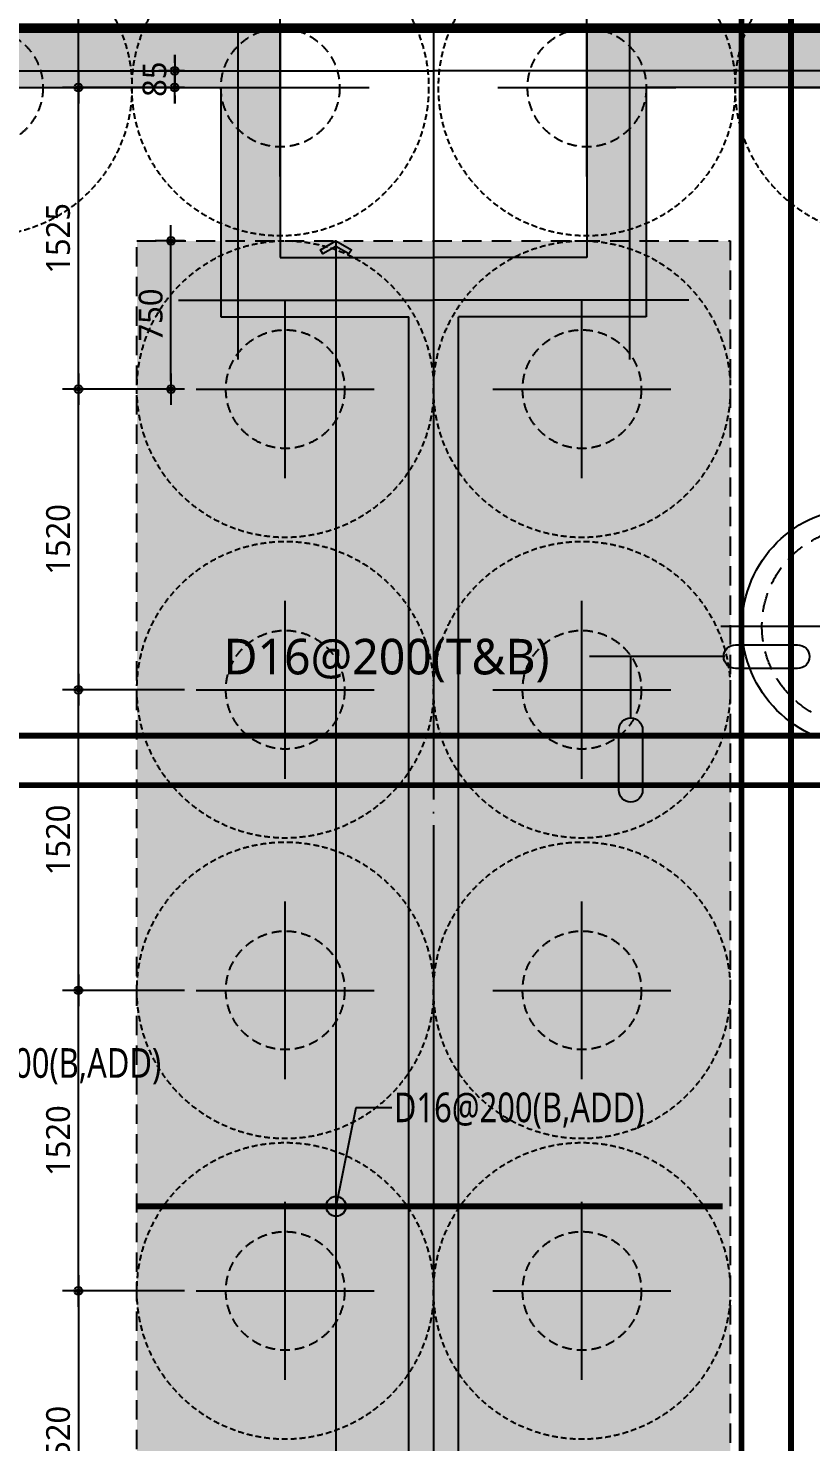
# Model space of a CAD drawing. Header units: millimetres. Extents: x 262481 to 2519995, y -394348 to 364571.
# Drawn here: x 550795 to 554751, y -72034 to -64887 of the extents above; entities that cross this region are included whole.
import ezdxf
from ezdxf.enums import TextEntityAlignment as Align
from ezdxf.xclip import XClip

# ---------------------------------------------------------------- set-up
doc = ezdxf.new("R2010")
doc.units = ezdxf.units.MM
doc.header["$LTSCALE"] = 65
doc.header["$XCLIPFRAME"] = 0
for name, pattern in [('HID', [2.5, 2, -0.5]), ('HID2', [7.5, 6, -1.5]), ('XS-기초$0$CEN', [62, 60, -1, 0, -1]), ('XS-기초$0$HID', [2.3, 1.5, -0.8])]:
    doc.linetypes.add(name, pattern=pattern)
doc.layers.get('Defpoints').update_dxf_attribs({"color": 145})
for name, color, linetype in [('BAR-B', 2, 'HID2'), ('BAR-T', 2, 'Continuous'), ('DIM', 7, 'Continuous'), ('DOT', 3, 'Continuous'), ('LEADER', 7, 'Continuous'), ('T', 1, 'Continuous'), ('XS-기초$0$252', 252, 'Continuous'), ('XS-기초$0$CEN', 1, 'XS-기초$0$CEN'), ('XS-기초$0$PILE', 3, 'XS-기초$0$HID'), ('XS-기초$0$WALL', 11, 'Continuous'), ('XS-기초$0$보강구간', 6, 'XS-기초$0$HID'), ('XS-기초$0$집수정-주동', 21, 'Continuous'), ('철근변경선', 1, 'HID')]:
    doc.layers.add(name, color=color, linetype=linetype)
doc.layers.add('TEXT', color=3, linetype='Continuous', lineweight=9)
doc.layers.add('XS-기초$0$DEFPOINT', color=144, linetype='Continuous', plot=False)
doc.styles.add('맑은고딕', font='malgun.ttf')
doc.dimstyles.new('DIM_40', dxfattribs={"dimscale": 40, "dimtxt": 3, "dimasz": 1, "dimexe": 2, "dimexo": 1.5, "dimgap": 1, "dimtad": 1, "dimdec": 0, "dimzin": 0, "dimdsep": 46, "dimtxsty": '맑은고딕', "dimblk1": 'DIMDOT', "dimblk2": 'DIMDOT', "dimsah": 1, "dimcen": 0.09, "dimdle": 2, "dimclrd": 7, "dimclre": 7, "dimclrt": 6, "dimadec": 0, "dimazin": 0, "dimtfac": 1, "dimtdec": 0, "dimtix": 1, "dimtmove": 2, "dimatfit": 3, "dimldrblk": 'DIMDOT', "dimfxl": 0, "dimtolj": 1, "dimtzin": 0, "dimarcsym": 0})

# ---------------------------------------------------------------- blocks, each defined once
blk = doc.blocks.new('XS-기초$0$집수정-주동')
at = {"layer": 'XS-기초$0$집수정-주동'}
for p, q in [((0, 707.1), (0, -707.1)), ((707.1, 0), (-707.1, 0))]:
    blk.add_line(p, q, dxfattribs=at)
blk.add_circle((0, 0), 600, dxfattribs=at)
at = {"layer": 'XS-기초$0$집수정-주동', "linetype": 'XS-기초$0$HID'}
blk.add_circle((0, 0), 500, dxfattribs=at)
blk = doc.blocks.new('XS-기초$0$PILE-600')
at = {"layer": 'XS-기초$0$DEFPOINT', "color": 173, "linetype": 'XS-기초$0$HID', "ltscale": 0.3}
blk.add_circle((0, 0), 750, dxfattribs=at)
at = {"layer": 'XS-기초$0$PILE', "linetype": 'Continuous'}
for p, q in [((0, -450), (0, 450)), ((-450, 0), (450, 0))]:
    blk.add_line(p, q, dxfattribs=at)
at = {"layer": 'XS-기초$0$PILE', "ltscale": 0.5}
blk.add_circle((0, 0), 300, dxfattribs=at)
blk = doc.blocks.new('XS-기초$0$A$C762E058C')
at = {"layer": 'XS-기초$0$252'}
h = blk.add_hatch(color=256, dxfattribs=at)
h.dxf.hatch_style = 1
h.paths.add_polyline_path([(124805, -55785), (124805, -55985), (123925, -55985), (123925, -56285), (125305, -56285), (125305, -57445), (126255, -57445), (126255, -63825), (124900, -63825), (124900, -64125), (125200, -64125), (125200, -64625), (125700, -64625), (125700, -64125), (126255, -64125), (126255, -65410), (126505, -65410), (126505, -64125), (127860, -64125), (127860, -63825), (126505, -63825), (126505, -57445), (127455, -57445), (127455, -56285), (128835, -56285), (128835, -55985), (127155, -55985), (127155, -57145), (126380, -57145), (125605, -57145), (125605, -55985), (125605, -55785)])
h.paths.add_polyline_path([(106100, -55300), (105300, -55300), (105300, -55800), (106100, -55800)])
h.paths.add_polyline_path([(105600, -63900), (105800, -63900), (105800, -65410), (106100, -65410), (106100, -64125), (107400, -64125), (107400, -63825), (106100, -63825), (106100, -60730), (109280, -60730), (109280, -60480), (106100, -60480), (106100, -56285), (106915, -56285), (106915, -55985), (105800, -55985), (105800, -63100), (105600, -63100)])
h.paths.add_polyline_path([(133680, -63250), (133480, -63250), (133480, -55950), (133680, -55950), (133680, -55150), (133480, -55150), (133480, -54495), (133180, -54495), (133180, -55985), (132365, -55985), (132365, -56285), (133180, -56285), (133180, -60480), (130000, -60480), (130000, -60730), (133180, -60730), (133180, -63825), (131880, -63825), (131880, -64125), (133180, -64125), (133180, -65410), (133480, -65410), (133480, -64050), (133680, -64050)])
h.paths.add_polyline_path([(117700, -64625), (117700, -63825), (117200, -63825), (117200, -64625)], flags=17)
h.paths.add_polyline_path([(109700, -63825), (109200, -63825), (108910, -63825), (108910, -64125), (109200, -64125), (109200, -64625), (109700, -64625)])
h.paths.add_polyline_path([(124075, -54635), (124375, -54635), (124375, -46185), (117850, -46185), (117850, -45985), (117050, -45985), (117050, -46185), (116075, -46185), (116075, -46485), (116525, -46485), (116525, -49385), (116825, -49385), (116825, -46485), (121375, -46485), (121375, -49085), (117935, -49085), (117935, -49385), (121850, -49385), (121850, -49085), (121675, -49085), (121675, -46485), (124075, -46485), (124075, -49085), (123420, -49085), (123420, -49385), (124075, -49385), (124075, -51585), (123475, -51585), (123475, -51885), (124075, -51885), (124075, -54185), (119175, -54185), (119175, -51885), (119875, -51885), (119875, -51585), (118875, -51585), (118875, -54185), (116525, -54185), (116525, -54485), (124075, -54485)])
h.paths.add_polyline_path([(120965, -51885), (122285, -51885), (122285, -51585), (120965, -51585)], flags=17)
h.paths.add_polyline_path([(114725, -53185), (113725, -53185), (113725, -53885), (110505, -53885), (110505, -53185), (109505, -53185), (109505, -53885), (108085, -53885), (108085, -53185), (107085, -53185), (107085, -53885), (105800, -53885), (105800, -54185), (114725, -54185)])
h.paths.add_polyline_path([(113025, -65410), (112775, -65410), (112775, -64125), (111420, -64125), (111420, -63825), (112775, -63825), (112775, -57445), (111825, -57445), (111825, -56285), (110445, -56285), (110445, -55985), (112125, -55985), (112125, -57145), (112900, -57145), (113675, -57145), (113675, -55985), (115355, -55985), (115355, -56285), (113975, -56285), (113975, -57445), (113025, -57445), (113025, -63825), (114380, -63825), (114380, -64125), (113025, -64125)])
h.paths.add_polyline_path([(119765, -65410), (119515, -65410), (119515, -64125), (118400, -64125), (118400, -63825), (119515, -63825), (119515, -60730), (116520, -60730), (116520, -60480), (119515, -60480), (119515, -56285), (118885, -56285), (118885, -55985), (119640, -55985), (120395, -55985), (120395, -56285), (119765, -56285), (119765, -60480), (122760, -60480), (122760, -60730), (119765, -60730), (119765, -63825), (120880, -63825), (120880, -64125), (119765, -64125)])
h.paths.add_polyline_path([(122390, -64125), (122390, -63825), (122790, -63825), (122790, -64125)])
h.paths.add_polyline_path([(122510, -63125), (122760, -63125), (122760, -61590), (122510, -61590)], flags=17)
h.paths.add_polyline_path([(122510, -56985), (122760, -56985), (122760, -57815), (122510, -57815)], flags=17)
h.paths.add_polyline_path([(121905, -56285), (122705, -56285), (122705, -55985), (121905, -55985)])
h.paths.add_polyline_path([(130370, -64125), (130370, -63825), (129970, -63825), (129970, -64125)])
h.paths.add_polyline_path([(130250, -63125), (130000, -63125), (130000, -61590), (130250, -61590)])
h.paths.add_polyline_path([(130250, -56985), (130000, -56985), (130000, -57815), (130250, -57815)])
h.paths.add_polyline_path([(130855, -56285), (130055, -56285), (130055, -55985), (130855, -55985)], flags=17)
h.paths.add_polyline_path([(116890, -64125), (116890, -63825), (116490, -63825), (116490, -64125)])
h.paths.add_polyline_path([(116770, -63125), (116520, -63125), (116520, -61590), (116770, -61590)])
h.paths.add_polyline_path([(116770, -56985), (116520, -56985), (116520, -57815), (116770, -57815)])
h.paths.add_polyline_path([(117375, -56285), (116575, -56285), (116575, -55985), (117375, -55985)])
h.paths.add_polyline_path([(109030, -63125), (109280, -63125), (109280, -61590), (109030, -61590)], flags=17)
h.paths.add_polyline_path([(109030, -56985), (109280, -56985), (109280, -57815), (109030, -57815)], flags=17)
h.paths.add_polyline_path([(108425, -56285), (109225, -56285), (109225, -55985), (108425, -55985)])
h.paths.add_polyline_path([(125850, -47200), (125050, -47200), (125050, -47700), (125850, -47700)])
h.paths.add_polyline_path([(114725, -50300), (113725, -50300), (113725, -51300), (114725, -51300)])
h.paths.add_polyline_path([(110505, -50300), (109505, -50300), (109505, -51300), (110505, -51300)])
h.paths.add_polyline_path([(108085, -50300), (107085, -50300), (107085, -51300), (108085, -51300)])
h.paths.add_polyline_path([(110505, -45410), (109505, -45410), (109505, -44410), (110505, -44410)])
h.paths.add_polyline_path([(108085, -45410), (107085, -45410), (107085, -44410), (108085, -44410)])
h.paths.add_polyline_path([(110505, -48330), (109505, -48330), (109505, -47330), (110505, -47330), (110505, -47705), (113005, -47705), (113005, -46805), (114425, -46805), (114425, -45775), (114725, -45775), (114725, -47105), (113305, -47105), (113305, -47830), (113305, -48555), (114725, -48555), (114725, -49850), (114425, -49850), (114425, -48855), (113005, -48855), (113005, -47955), (110505, -47955)])
h.paths.add_polyline_path([(108085, -48330), (107085, -48330), (107085, -47955), (105800, -47955), (105800, -47705), (107085, -47705), (107085, -47330), (108085, -47330)])
h.paths.add_polyline_path([(113725, -44360), (113725, -44610), (113095, -44610), (113095, -44360)])
h.paths.add_polyline_path([(114425, -43755), (114425, -44555), (114725, -44555), (114725, -43755)])
h.paths.add_polyline_path([(133850, -47200), (133050, -47200), (133050, -47700), (133850, -47700)])
h.paths.add_polyline_path([(125850, -39100), (125050, -39100), (125050, -39600), (125850, -39600)])
h.paths.add_polyline_path([(117850, -39100), (117050, -39100), (117050, -39600), (117850, -39600)], flags=17)
h.paths.add_polyline_path([(117485, -34200), (117485, -34500), (118975, -34500), (118975, -36300), (116075, -36300), (116075, -36600), (119275, -36600), (119275, -29350), (105800, -29350), (105800, -29650), (107085, -29650), (107085, -30350), (108085, -30350), (108085, -29650), (109505, -29650), (109505, -30350), (110505, -30350), (110505, -29650), (114425, -29650), (114425, -30465), (114725, -30465), (114725, -29650), (116075, -29650), (116075, -35190), (116375, -35190), (116375, -29650), (118975, -29650), (118975, -34200)])
h.paths.add_polyline_path([(110505, -41290), (109505, -41290), (109505, -42290), (110505, -42290), (110505, -41915), (114425, -41915), (114425, -42545), (114725, -42545), (114725, -41790), (114725, -41035), (114425, -41035), (114425, -41665), (110505, -41665)])
h.paths.add_polyline_path([(108085, -41290), (107085, -41290), (107085, -41665), (105800, -41665), (105800, -41915), (107085, -41915), (107085, -42290), (108085, -42290)])
h.paths.add_polyline_path([(110505, -38170), (109505, -38170), (109505, -39170), (110505, -39170)])
h.paths.add_polyline_path([(108085, -38170), (107085, -38170), (107085, -39170), (108085, -39170)])
h.paths.add_polyline_path([(110505, -36250), (109505, -36250), (109505, -35250), (110505, -35250), (110505, -35625), (113005, -35625), (113005, -34725), (114425, -34725), (114425, -33695), (114725, -33695), (114725, -35025), (113305, -35025), (113305, -35750), (113305, -36475), (114725, -36475), (114725, -37805), (114425, -37805), (114425, -36775), (113005, -36775), (113005, -35875), (110505, -35875)])
h.paths.add_polyline_path([(108085, -36250), (107085, -36250), (107085, -35875), (105800, -35875), (105800, -35625), (107085, -35625), (107085, -35250), (108085, -35250)])
h.paths.add_polyline_path([(110505, -33330), (109505, -33330), (109505, -32330), (110505, -32330)], flags=17)
h.paths.add_polyline_path([(108085, -33330), (107085, -33330), (107085, -32330), (108085, -32330)], flags=17)
h.paths.add_polyline_path([(113725, -39220), (113725, -38970), (113095, -38970), (113095, -39220)])
h.paths.add_polyline_path([(114425, -39825), (114425, -39025), (114725, -39025), (114725, -39825)])
h.paths.add_polyline_path([(113725, -32280), (113725, -32530), (113095, -32530), (113095, -32280)], flags=17)
h.paths.add_polyline_path([(114425, -31675), (114425, -32475), (114725, -32475), (114725, -31675)], flags=17)
edge = h.paths.add_edge_path()
edge.add_line((121375, -49385), (121850, -49385))
edge.add_line((116075, -34200), (116075, -34500))
blk = doc.blocks.new('XS-기초')
at = {"layer": 'XS-기초$0$CEN'}
for p, q in [((230220, 142315), (230220, 140640)), ((231210, 142315), (231210, 132890)), ((231210, 142315), (231210, 132890)), ((232200, 142315), (232200, 140640)), ((224470, 142100), (231210, 142100)), ((237950, 142100), (231210, 142100)), ((229920, 140940), (231210, 140940)), ((232500, 140940), (231210, 140940))]:
    blk.add_line(p, q, dxfattribs=at)
at = {"layer": 'XS-기초$0$WALL'}
for p, q in [((228755, 142315), (230435, 142315)), ((230435, 142315), (230435, 141155)), ((233665, 142315), (231985, 142315)), ((231985, 142315), (231985, 141155)), ((228755, 142015), (230135, 142015)), ((230135, 142015), (230135, 140855)), ((233665, 142015), (232285, 142015)), ((232285, 142015), (232285, 140855)), ((230435, 141155), (231210, 141155)), ((231985, 141155), (231210, 141155)), ((230135, 140855), (231085, 140855)), ((231085, 134475), (231085, 140855)), ((231335, 134475), (231335, 140855)), ((232285, 140855), (231335, 140855))]:
    blk.add_line(p, q, dxfattribs=at)
at = {"layer": 'XS-기초$0$보강구간'}
blk.add_lwpolyline([(232710, 132140), (229710, 132140), (229710, 141240), (232710, 141240)], close=True, dxfattribs=at)
at = {"layer": 'XS-기초$0$252'}
blk.add_blockref('XS-기초$0$A$C762E058C', (118310, 198300), dxfattribs=at)
at = {"layer": 'XS-기초$0$PILE'}
for p in [(228935, 142015), (230435, 142015), (231985, 142015), (233485, 142015), (230460, 140490), (231960, 140490), (230460, 138970), (231960, 138970), (230460, 137450), (231960, 137450), (230460, 135930), (231960, 135930)]:
    blk.add_blockref('XS-기초$0$PILE-600', p, dxfattribs=at)
at = {"layer": 'XS-기초$0$집수정-주동'}
blk.add_blockref('XS-기초$0$집수정-주동', (233370, 139290), dxfattribs=at)
blk = doc.blocks.new('DIMDOT')
at = {"layer": 'DIM', "linetype": 'Continuous'}
blk.add_line((-2, 0), (2, 0), dxfattribs=at)
for radius in [0.5, 0.25]:
    blk.add_circle((0, 0), radius, dxfattribs=at)
blk = doc.blocks.new('*D426')
at = {"layer": 'Defpoints', "color": 0, "linetype": 'Continuous', "transparency": 16777216}
for p in [(551048.8, -69751.6), (551644.3, -69751.6), (551644.3, -71271.6)]:
    blk.add_point(p, dxfattribs=at)
at = {"layer": 'DIM', "color": 7, "linetype": 'Continuous', "lineweight": -2, "transparency": 16777216}
for p, q in [((551584.3, -69751.6), (550968.8, -69751.6)), ((551048.8, -71231.6), (551048.8, -69791.6)), ((551584.3, -71271.6), (550968.8, -71271.6))]:
    blk.add_line(p, q, dxfattribs=at)
at = {"layer": 'DIM', "color": 7, "linetype": 'Continuous', "lineweight": -2, "transparency": 16777216, "xscale": 40, "yscale": 40, "zscale": 40}
for p, rotation in [((551048.8, -69751.6), 90), ((551048.8, -71271.6), 270)]:
    blk.add_blockref('DIMDOT', p, dxfattribs=dict(at, rotation=rotation))
at = {"layer": 'DIM', "color": 6, "linetype": 'Continuous', "transparency": 16777216, "insert": (550946.4, -70511.6), "char_height": 120, "attachment_point": 5, "rotation": 90, "style": '맑은고딕'}
blk.add_mtext('\\A1;1520', dxfattribs=at)
blk = doc.blocks.new('*D427')
at = {"layer": 'Defpoints', "color": 0, "linetype": 'Continuous', "transparency": 16777216}
for p in [(551048.8, -68231.6), (551644.3, -68231.6), (551644.3, -69751.6)]:
    blk.add_point(p, dxfattribs=at)
at = {"layer": 'DIM', "color": 7, "linetype": 'Continuous', "lineweight": -2, "transparency": 16777216}
for p, q in [((551584.3, -68231.6), (550968.8, -68231.6)), ((551048.8, -69711.6), (551048.8, -68271.6)), ((551584.3, -69751.6), (550968.8, -69751.6))]:
    blk.add_line(p, q, dxfattribs=at)
at = {"layer": 'DIM', "color": 7, "linetype": 'Continuous', "lineweight": -2, "transparency": 16777216, "xscale": 40, "yscale": 40, "zscale": 40}
for p, rotation in [((551048.8, -68231.6), 90), ((551048.8, -69751.6), 270)]:
    blk.add_blockref('DIMDOT', p, dxfattribs=dict(at, rotation=rotation))
at = {"layer": 'DIM', "color": 6, "linetype": 'Continuous', "transparency": 16777216, "insert": (550946.4, -68991.6), "char_height": 120, "attachment_point": 5, "rotation": 90, "style": '맑은고딕'}
blk.add_mtext('\\A1;1520', dxfattribs=at)
blk = doc.blocks.new('*D428')
at = {"layer": 'Defpoints', "color": 0, "linetype": 'Continuous', "transparency": 16777216}
for p in [(551048.8, -66711.6), (551644.3, -66711.6), (551644.3, -68231.6)]:
    blk.add_point(p, dxfattribs=at)
at = {"layer": 'DIM', "color": 7, "linetype": 'Continuous', "lineweight": -2, "transparency": 16777216}
for p, q in [((551584.3, -66711.6), (550968.8, -66711.6)), ((551048.8, -68191.6), (551048.8, -66751.6)), ((551584.3, -68231.6), (550968.8, -68231.6))]:
    blk.add_line(p, q, dxfattribs=at)
at = {"layer": 'DIM', "color": 7, "linetype": 'Continuous', "lineweight": -2, "transparency": 16777216, "xscale": 40, "yscale": 40, "zscale": 40}
for p, rotation in [((551048.8, -66711.6), 90), ((551048.8, -68231.6), 270)]:
    blk.add_blockref('DIMDOT', p, dxfattribs=dict(at, rotation=rotation))
at = {"layer": 'DIM', "color": 6, "linetype": 'Continuous', "transparency": 16777216, "insert": (550946.4, -67471.6), "char_height": 120, "attachment_point": 5, "rotation": 90, "style": '맑은고딕'}
blk.add_mtext('\\A1;1520', dxfattribs=at)
blk = doc.blocks.new('*D429')
at = {"layer": 'Defpoints', "color": 0, "linetype": 'Continuous', "transparency": 16777216}
for p in [(551048.8, -65186.6), (551644.3, -65186.6), (551644.3, -66711.6)]:
    blk.add_point(p, dxfattribs=at)
at = {"layer": 'DIM', "color": 7, "linetype": 'Continuous', "lineweight": -2, "transparency": 16777216}
for p, q in [((551584.3, -65186.6), (550968.8, -65186.6)), ((551048.8, -66671.6), (551048.8, -65226.6)), ((551584.3, -66711.6), (550968.8, -66711.6))]:
    blk.add_line(p, q, dxfattribs=at)
at = {"layer": 'DIM', "color": 7, "linetype": 'Continuous', "lineweight": -2, "transparency": 16777216, "xscale": 40, "yscale": 40, "zscale": 40}
for p, rotation in [((551048.8, -65186.6), 90), ((551048.8, -66711.6), 270)]:
    blk.add_blockref('DIMDOT', p, dxfattribs=dict(at, rotation=rotation))
at = {"layer": 'DIM', "color": 6, "linetype": 'Continuous', "transparency": 16777216, "insert": (550946.4, -65949.1), "char_height": 120, "attachment_point": 5, "rotation": 90, "style": '맑은고딕'}
blk.add_mtext('\\A1;1525', dxfattribs=at)
blk = doc.blocks.new('*D430')
at = {"layer": 'Defpoints', "color": 0, "linetype": 'Continuous', "transparency": 16777216}
for p in [(551048.8, -63686.6), (551644.3, -63686.6), (551644.3, -65186.6)]:
    blk.add_point(p, dxfattribs=at)
at = {"layer": 'DIM', "color": 7, "linetype": 'Continuous', "lineweight": -2, "transparency": 16777216}
for p, q in [((551584.3, -63686.6), (550968.8, -63686.6)), ((551048.8, -65146.6), (551048.8, -63726.6)), ((551584.3, -65186.6), (550968.8, -65186.6))]:
    blk.add_line(p, q, dxfattribs=at)
at = {"layer": 'DIM', "color": 7, "linetype": 'Continuous', "lineweight": -2, "transparency": 16777216, "xscale": 40, "yscale": 40, "zscale": 40}
for p, rotation in [((551048.8, -63686.6), 90), ((551048.8, -65186.6), 270)]:
    blk.add_blockref('DIMDOT', p, dxfattribs=dict(at, rotation=rotation))
at = {"layer": 'DIM', "color": 6, "linetype": 'Continuous', "transparency": 16777216, "insert": (550946.4, -64436.6), "char_height": 120, "attachment_point": 5, "rotation": 90, "style": '맑은고딕'}
blk.add_mtext('\\A1;1500', dxfattribs=at)
blk = doc.blocks.new('*D432')
at = {"layer": 'Defpoints', "color": 0, "linetype": 'Continuous', "transparency": 16777216}
for p in [(551535.6, -65101.6), (551644.3, -65101.6), (551644.3, -65186.6)]:
    blk.add_point(p, dxfattribs=at)
at = {"layer": 'DIM', "color": 7, "linetype": 'Continuous', "lineweight": -2, "transparency": 16777216}
for p, q in [((551535.6, -65061.6), (551535.6, -65021.6)), ((551584.3, -65101.6), (551455.6, -65101.6)), ((551535.6, -65186.6), (551535.6, -65101.6)), ((551584.3, -65186.6), (551455.6, -65186.6)), ((551535.6, -65226.6), (551535.6, -65266.6))]:
    blk.add_line(p, q, dxfattribs=at)
at = {"layer": 'DIM', "color": 7, "linetype": 'Continuous', "lineweight": -2, "transparency": 16777216, "xscale": 40, "yscale": 40, "zscale": 40}
for p, rotation in [((551535.6, -65101.6), 270), ((551535.6, -65186.6), 90)]:
    blk.add_blockref('DIMDOT', p, dxfattribs=dict(at, rotation=rotation))
at = {"layer": 'DIM', "color": 6, "linetype": 'Continuous', "transparency": 16777216, "insert": (551433.6, -65144.1), "char_height": 120, "attachment_point": 5, "rotation": 90, "style": '맑은고딕'}
blk.add_mtext('\\A1;85', dxfattribs=at)
blk = doc.blocks.new('*D434')
at = {"layer": 'Defpoints', "color": 0, "linetype": 'Continuous', "transparency": 16777216}
for p in [(551644.3, -71271.6), (551048.8, -72791.6), (551644.3, -72791.6)]:
    blk.add_point(p, dxfattribs=at)
at = {"layer": 'DIM', "color": 7, "linetype": 'Continuous', "lineweight": -2, "transparency": 16777216}
for p, q in [((551584.3, -71271.6), (550968.8, -71271.6)), ((551048.8, -71311.6), (551048.8, -72751.6)), ((551584.3, -72791.6), (550968.8, -72791.6))]:
    blk.add_line(p, q, dxfattribs=at)
at = {"layer": 'DIM', "color": 7, "linetype": 'Continuous', "lineweight": -2, "transparency": 16777216, "xscale": 40, "yscale": 40, "zscale": 40}
for p, rotation in [((551048.8, -71271.6), 90), ((551048.8, -72791.6), 270)]:
    blk.add_blockref('DIMDOT', p, dxfattribs=dict(at, rotation=rotation))
at = {"layer": 'DIM', "color": 6, "linetype": 'Continuous', "transparency": 16777216, "insert": (550946.4, -72031.6), "char_height": 120, "attachment_point": 5, "rotation": 90, "style": '맑은고딕'}
blk.add_mtext('\\A1;1520', dxfattribs=at)
blk = doc.blocks.new('*D472')
at = {"layer": 'Defpoints', "color": 0, "linetype": 'Continuous', "transparency": 16777216}
for p in [(551516.6, -65961.6), (551644.3, -65961.6), (551644.3, -66711.6)]:
    blk.add_point(p, dxfattribs=at)
at = {"layer": 'DIM', "color": 7, "linetype": 'Continuous', "lineweight": -2, "transparency": 16777216}
for p, q in [((551584.3, -65961.6), (551436.6, -65961.6)), ((551516.6, -66671.6), (551516.6, -66001.6)), ((551584.3, -66711.6), (551436.6, -66711.6))]:
    blk.add_line(p, q, dxfattribs=at)
at = {"layer": 'DIM', "color": 7, "linetype": 'Continuous', "lineweight": -2, "transparency": 16777216, "xscale": 40, "yscale": 40, "zscale": 40}
for p, rotation in [((551516.6, -65961.6), 90), ((551516.6, -66711.6), 270)]:
    blk.add_blockref('DIMDOT', p, dxfattribs=dict(at, rotation=rotation))
at = {"layer": 'DIM', "color": 6, "linetype": 'Continuous', "transparency": 16777216, "insert": (551414.6, -66336.6), "char_height": 120, "attachment_point": 5, "rotation": 90, "style": '맑은고딕'}
blk.add_mtext('\\A1;750', dxfattribs=at)

msp = doc.modelspace()

# ---------------------------------------------------------------- hatches: boundary and pattern name
at = {"layer": 'DOT'}
h = msp.add_hatch(dxfattribs=at)
h.set_pattern_fill('DOTS', color=256, scale=60, angle=-90, style=0)
h.set_pattern_definition([(270, (388159.29, -295826.65), (60, -30), [0, -60])])
h.paths.add_polyline_path([(551344.3, -75061.6), (551344.3, -65961.6), (554344.3, -65961.6), (554344.3, -75061.6)])

# ---------------------------------------------------------------- linework, layer by layer
at = {"layer": 'BAR-B', "const_width": 30, "elevation": 0}
msp.add_lwpolyline([(554650.8, -64446.6), (554650.8, -73566.6)], dxfattribs=at)
at = {"layer": 'BAR-B', "const_width": 30}
for points in [[(544454.3, -68714.1), (574714.3, -68714.1)], [(551344.3, -70843.9), (554305.1, -70843.9)]]:
    msp.add_lwpolyline(points, dxfattribs=at)
at = {"layer": 'BAR-T', "const_width": 30, "elevation": 0}
msp.add_lwpolyline([(554400.8, -64446.6), (554400.8, -73566.6)], dxfattribs=at)
at = {"layer": 'BAR-T', "const_width": 30}
msp.add_lwpolyline([(544454.3, -68464.1), (574714.3, -68464.1)], dxfattribs=at)
at = {"layer": 'LEADER'}
for points in [[(552350.5, -65961.6), (552428.5, -66006.2), (552416.1, -66027.9), (552350.5, -65990.4), (552285, -66027.9), (552272.4, -66006.3), (552350.5, -65961.6), (552350.5, -75061.6), (552272.4, -75017), (552285, -74995.4), (552350.5, -75032.9), (552416.1, -74995.4), (552428.5, -75017.1), (552350.5, -75061.6)], [(552351.3, -70843.9), (552453.2, -70343.4), (552633.3, -70343.4)]]:
    msp.add_lwpolyline(points, dxfattribs=at)
at = {"layer": 'LEADER', "elevation": 0}
for points in [[(554370.8, -68004.1), (554684.5, -68004.1, -1), (554684.5, -68124.1), (554370.8, -68124.1, -1)], [(553780.8, -68739.9), (553780.8, -68434.1, -1), (553900.8, -68434.1), (553900.8, -68739.9, -1)]]:
    msp.add_lwpolyline(points, format="xyb", close=True, dxfattribs=at)
for points in [[(554317, -68064.1), (553632, -68064.1)], [(553840.8, -68374.1), (553840.8, -68064.1)]]:
    msp.add_lwpolyline(points, dxfattribs=at)
at = {"layer": 'LEADER'}
msp.add_circle((552351.3, -70843.9), 50, dxfattribs=at)
at = {"layer": '철근변경선', "ltscale": 2, "const_width": 50}
msp.add_lwpolyline([(542694.8, -64886), (557069.3, -64886), (557069.3, -65136), (566069.3, -65136), (566069.3, -64286)], dxfattribs=at)

# ---------------------------------------------------------------- block references
ref = msp.add_blockref('XS-기초', (321634.3, -207201.6))
XClip(ref).set_block_clipping_path([(221470.0000000022, 130890.0000000024), (254429.9999999936, 145455.0000000008)])

# ---------------------------------------------------------------- texts
at = {"layer": 'T', "style": '맑은고딕', "width": 0.8}
for p in [(550200.5, -70119), (552643.3, -70343.4)]:
    msp.add_text('D16@200(B,ADD)', height=150, dxfattribs=at).set_placement(p, align=Align.MIDDLE_LEFT)
at = {"layer": 'TEXT', "style": '맑은고딕'}
msp.add_text('D16@200(T&B)', height=180, dxfattribs=at).set_placement((551782.9, -68064.1, 0), align=Align.MIDDLE_LEFT)

# ---------------------------------------------------------------- dimensions: what is measured, and where the dimension line sits
at = {"layer": 'DIM', "linetype": 'Continuous'}
for p1, p2, distance, picture, middle in [((551644.3, -65186.6), (551644.3, -63686.6), 595.5, '*D430', (550946.4, -64436.6)), ((551644.3, -65186.6), (551644.3, -65101.6), 108.7, '*D432', (551433.6, -65144.1)), ((551644.3, -66711.6), (551644.3, -65186.6), 595.5, '*D429', (550946.4, -65949.1)), ((551644.3, -68231.6), (551644.3, -66711.6), 595.5, '*D428', (550946.4, -67471.6)), ((551644.3, -69751.6), (551644.3, -68231.6), 595.5, '*D427', (550946.4, -68991.6)), ((551644.3, -71271.6), (551644.3, -69751.6), 595.5, '*D426', (550946.4, -70511.6))]:
    dim = msp.add_aligned_dim(p1=p1, p2=p2, distance=distance, dimstyle='DIM_40', override={"dimtix": 1, "dimatfit": 3}, dxfattribs=at)
    dim.commit()
    dim.dimension.update_dxf_attribs({"geometry": picture, "text_midpoint": middle})
for base, p1, p2, picture, middle in [((551516.6, -65961.6), (551644.3, -66711.6), (551644.3, -65961.6), '*D472', (551414.6, -66336.6)), ((551048.8, -72791.6), (551644.3, -71271.6), (551644.3, -72791.6), '*D434', (550946.4, -72031.6))]:
    dim = msp.add_linear_dim(base=base, p1=p1, p2=p2, angle=90, dimstyle='DIM_40', override={"dimtix": 1, "dimatfit": 3}, dxfattribs=at)
    dim.commit()
    dim.dimension.update_dxf_attribs({"geometry": picture, "text_midpoint": middle})

doc.saveas('drawing.dxf')
